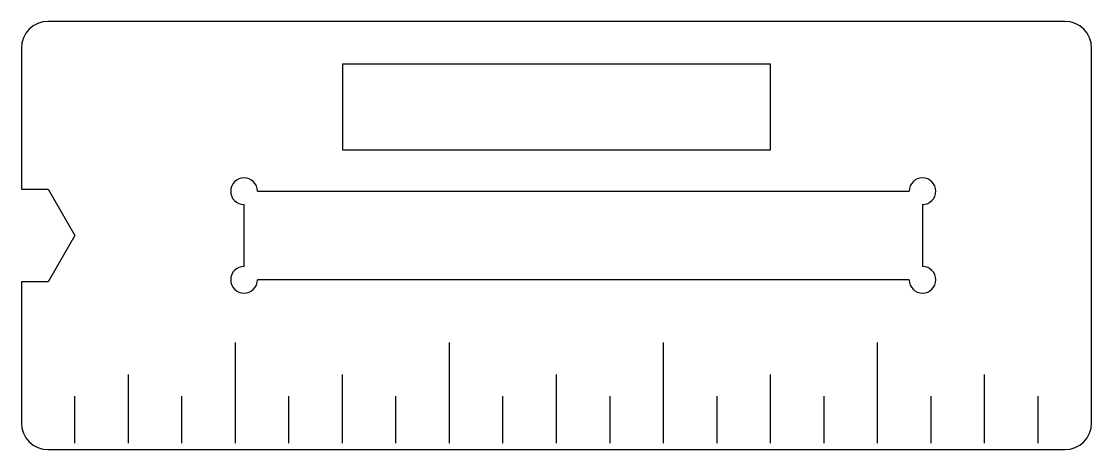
# Model space of a CAD drawing. Header units: inches. Extents: x 0 to 5, y 0 to 2.
import ezdxf

# ---------------------------------------------------------------- set-up
doc = ezdxf.new("R2010")
doc.units = ezdxf.units.IN
for name, color, linetype in [('CUT', 1, 'Continuous'), ('LOGO_ZONE', 3, 'Continuous'), ('MARK', 5, 'Continuous')]:
    doc.layers.add(name, color=color, linetype=linetype)

msp = doc.modelspace()

# ---------------------------------------------------------------- linework, layer by layer
at = {"layer": 'CUT'}
for p, q in [((4.875, 2), (0.125, 2)), ((0, 1.875), (0, 1.2165)), ((5, 0.125), (5, 1.875)), ((0, 1.2165), (0.125, 1.2165)), ((0.125, 1.2165), (0.25, 1)), ((1.1027, 1.2069), (4.1473, 1.2069)), ((1.0402, 0.8556), (1.0402, 1.1444)), ((4.2098, 1.1444), (4.2098, 0.8556)), ((0.25, 1), (0.125, 0.7835)), ((0.125, 0.7835), (0, 0.7835)), ((0, 0.7835), (0, 0.125)), ((4.1473, 0.7931), (1.1027, 0.7931)), ((0.125, 0), (4.875, 0))]:
    msp.add_line(p, q, dxfattribs=at)
for centre, radius, start, end in [((0.125, 1.875), 0.125, 90, 180), ((4.875, 1.875), 0.125, 0, 90), ((1.0402, 1.2069), 0.0625, 0, 270), ((4.2098, 1.2069), 0.0625, -90, 180), ((1.0402, 0.7931), 0.0625, 90, 360), ((4.2098, 0.7931), 0.0625, -180, 90), ((0.125, 0.125), 0.125, 180, 270), ((4.875, 0.125), 0.125, -90, 0)]:
    msp.add_arc(centre, radius, start, end, dxfattribs=at)
at = {"layer": 'LOGO_ZONE'}
msp.add_lwpolyline([(1.5, 1.4), (3.5, 1.4), (3.5, 1.8), (1.5, 1.8)], close=True, dxfattribs=at)
at = {"layer": 'MARK'}
for p, q in [((1, 0.03), (1, 0.5)), ((2, 0.03), (2, 0.5)), ((3, 0.03), (3, 0.5)), ((4, 0.03), (4, 0.5)), ((0.5, 0.03), (0.5, 0.35)), ((1.5, 0.03), (1.5, 0.35)), ((2.5, 0.03), (2.5, 0.35)), ((3.5, 0.03), (3.5, 0.35)), ((4.5, 0.03), (4.5, 0.35)), ((0.25, 0.03), (0.25, 0.25)), ((0.75, 0.03), (0.75, 0.25)), ((1.25, 0.03), (1.25, 0.25)), ((1.75, 0.03), (1.75, 0.25)), ((2.25, 0.03), (2.25, 0.25)), ((2.75, 0.03), (2.75, 0.25)), ((3.25, 0.03), (3.25, 0.25)), ((3.75, 0.03), (3.75, 0.25)), ((4.25, 0.03), (4.25, 0.25)), ((4.75, 0.03), (4.75, 0.25))]:
    msp.add_line(p, q, dxfattribs=at)

doc.saveas('drawing.dxf')
